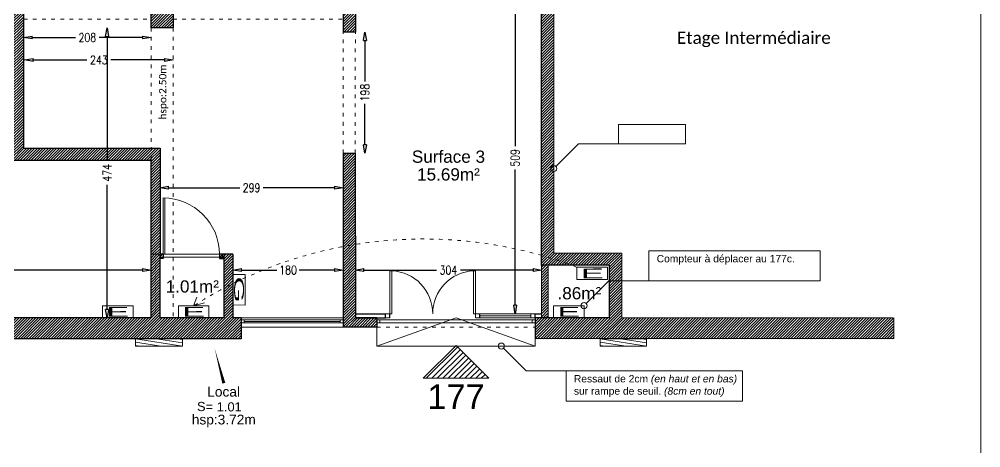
# Model space of a CAD drawing. Header units: millimetres. Extents: x -14819 to 43195, y -10328 to 20814.
# Drawn here: x 8702 to 10272, y 416 to 1117 of the extents above; entities that cross this region are included whole.
import ezdxf
from ezdxf.enums import TextEntityAlignment as Align

# ---------------------------------------------------------------- set-up
doc = ezdxf.new("R2010")
doc.units = ezdxf.units.MM
doc.header["$PDMODE"] = 3
doc.linetypes.add('ACAD_ISO03W100', pattern=[30, 12, -18])
doc.linetypes.add('Chemin', pattern=[0.5, 0.3, -0.2])
for name, color, linetype, lineweight in [('00 - Mise en Sécurité', 30, 'Continuous', 13), ('04 - Vu', 34, 'Continuous', 18), ('05 - Menuiserie', 150, 'Continuous', 5), ('41 - Côtes Intérieures', 71, 'Continuous', 9), ('50 - Signes', 12, 'Continuous', 9), ('59 - TxT', 120, 'Continuous', 0), ('_cadre100', 7, 'Continuous', 15), ('_Texte', 7, 'Continuous', 15), ('Etiq_Affectation', 7, 'Continuous', 0), ('Etiq_Num_appart', 7, 'Continuous', 0), ('Etiq_Surface', 7, 'Continuous', 0), ('Etiq_Typologie', 7, 'Continuous', 0), ('Etiquette', 7, 'Continuous', 13), ('ME_electricite', 1, 'Continuous', 13), ('Menuiserie', 250, 'Continuous', 9), ('Menuiserie_cps', 7, 'Continuous', 15), ('MG_gaz', 40, 'Continuous', 13), ('Mur_coupe', 7, 'Continuous', 25), ('Mur_projeté', 8, 'ACAD_ISO03W100', 18), ('Mur_vu', 8, 'Continuous', 18)]:
    doc.layers.add(name, color=color, linetype=linetype, lineweight=lineweight)
doc.layers.add('10 - Hachures', color=7, linetype='Continuous', lineweight=18, true_color=0x646464)
for name, color, linetype, lineweight, plot in [('_mur_fantome', 2, 'Continuous', 0, False), ('Etiq_Adresse', 7, 'Continuous', 0, False), ('Etiq_Mesure_ou_non', 7, 'Continuous', 0, False), ('Menuiserie_seuil', 8, 'Continuous', 9, False)]:
    doc.layers.add(name, color=color, linetype=linetype, lineweight=lineweight, plot=plot)
doc.styles.add('CR_Cot', font='simplex.shx', dxfattribs={"width": 0.8})
doc.styles.add('Legend', font='calibri.ttf')
doc.styles.get("Standard").update_dxf_attribs({"font": 'arial.ttf'})
doc.styles.add('Stylbloc-bdu', font='sanss___.ttf')
doc.dimstyles.get("Standard").update_dxf_attribs({"dimtxt": 14, "dimasz": 14, "dimexe": 0.18, "dimexo": 0.0625, "dimgap": 5, "dimtad": 0, "dimtoh": 1, "dimdec": 0, "dimzin": 0, "dimdsep": 46, "dimtxsty": 'CR_Cot', "dimblk": 'CLOSEDBLANK', "dimcen": 0, "dimse1": 1, "dimse2": 1, "dimadec": 0, "dimazin": 0, "dimtfac": 1, "dimtdec": 0, "dimtofl": 0, "dimtmove": 0, "dimatfit": 3, "dimfxl": 1, "dimtolj": 1, "dimtzin": 0, "dimarcsym": 0})

# ---------------------------------------------------------------- blocks, each defined once
blk = doc.blocks.new('Hg4')
blk.add_lwpolyline([(-0.5, -0.5), (0.5, -0.5), (0.5, 0.5), (-0.5, 0.5)], close=True)
at = {"style": 'Stylbloc-bdu'}
blk.add_text('G', height=0.8, dxfattribs=at).set_placement((0, 0), align=Align.MIDDLE_CENTER)
blk = doc.blocks.new('He4')
blk.add_lwpolyline([(-0.5, -0.5), (0.5, -0.5), (0.5, 0.5), (-0.5, 0.5)], close=True)
at = {"style": 'Stylbloc-bdu'}
blk.add_text('E', height=0.8, dxfattribs=at).set_placement((0, 0), align=Align.MIDDLE_CENTER)
blk = doc.blocks.new('Etiquette_Copro')
at = {"layer": 'Etiq_Adresse'}
blk.add_attdef('ADRESSE', text='', height=0.16, rotation=0.0292, dxfattribs=at).set_placement((0.047, -0.725), align=Align.CENTER)
at = {"layer": 'Etiq_Affectation'}
blk.add_attdef('AFFECTATION', text='', height=0.16, rotation=0.0292, dxfattribs=at).set_placement((0.044, -0.07), align=Align.CENTER)
at = {"layer": 'Etiq_Mesure_ou_non'}
blk.add_attdef('MESURE', text='', height=0.16, rotation=0.0292, dxfattribs=at).set_placement((0.043, 0.616), align=Align.CENTER)
at = {"layer": 'Etiq_Num_appart'}
blk.add_attdef('NUMERO_APPARTEMENT', text='', height=0.16, rotation=0.0292, dxfattribs=at).set_placement((0.047, -0.525), align=Align.CENTER)
at = {"layer": 'Etiq_Surface'}
blk.add_text('S=', height=0.15, rotation=0.0292, dxfattribs=at).set_placement((-0.391, -0.307))
blk.add_attdef('SURFACE', text='', height=0.15, rotation=0.0292, dxfattribs=at).set_placement((-0.068, -0.358), align=Align.BOTTOM_LEFT)
at = {"layer": 'Etiq_Typologie'}
blk.add_attdef('TYPOLOGIE', text='', height=0.16, rotation=0.0292, dxfattribs=at).set_placement((0.047, -0.925), align=Align.CENTER)
blk = doc.blocks.new('A$C1CFF74B6')
at = {"layer": '50 - Signes', "linetype": 'Continuous', "transparency": 33554687}
h = blk.add_hatch(dxfattribs=at)
h.set_pattern_fill('ANSI31', color=256)
h.set_pattern_definition([(45, (-8269.608, -2297.6024), (-2.245064, 2.245064), [])])
h.paths.add_polyline_path([(26.75, 26.75), (0, 0), (53.5, 0)])
at = {"layer": '50 - Signes', "linetype": 'Continuous'}
for points in [[(53.5, 0), (26.75, 26.75), (0, 0)], [(0, 0), (53.5, 0)]]:
    blk.add_lwpolyline(points, dxfattribs=at)
blk = doc.blocks.new('Hv8')
for p, q in [((-0.5, 0.398), (-0.398, 0.5)), ((-0.5, -0.051), (0.051, 0.5)), ((-0.5, -0.5), (0.5, 0.5)), ((-0.051, -0.5), (0.5, 0.051)), ((0.398, -0.5), (0.5, -0.398))]:
    blk.add_line(p, q)
blk.add_lwpolyline([(-0.5, -0.5), (0.5, -0.5), (0.5, 0.5), (-0.5, 0.5)], close=True)
blk = doc.blocks.new('Porte_Simple_Droite_92')
at = {"layer": 'Menuiserie_cps', "color": 1, "lineweight": 9}
for points in [[(0, 0), (0, 0.92)], [(0.03, 0.92), (0.03, 0), (0, 0)]]:
    blk.add_lwpolyline(points, dxfattribs=at)
at = {"layer": 'Menuiserie_cps', "lineweight": 9}
blk.add_arc((0, 0), 0.92, 0, 90, dxfattribs=at)
at = {"layer": 'Menuiserie_seuil'}
blk.add_lwpolyline([(-0.05, 0), (0.97, 0), (0.97, -0.05), (-0.05, -0.05)], close=True, dxfattribs=at)
blk = doc.blocks.new('_ClosedBlank')
at = {"color": 0, "linetype": 'ByBlock', "lineweight": -2}
for p, q in [((-1, 0.17), (0, 0)), ((-1, 0.17), (-1, -0.17)), ((0, 0), (-1, -0.17))]:
    blk.add_line(p, q, dxfattribs=at)
blk = doc.blocks.new('*D710')
at = {"layer": '41 - Côtes Intérieures', "color": 0, "lineweight": -2, "transparency": 16777216}
for p, q in [((9266, 1081.6), (9266, 1015)), ((9266, 911.6), (9266, 978.3))]:
    blk.add_line(p, q, dxfattribs=at)
at = {"layer": 'Defpoints', "color": 0, "transparency": 16777216}
for p in [(9250.7, 1095.6, -195), (9266, 1095.6), (9250.2, 897.6)]:
    blk.add_point(p, dxfattribs=at)
at = {"layer": '41 - Côtes Intérieures', "color": 0, "lineweight": -2, "transparency": 16777216, "xscale": 14, "yscale": 14, "zscale": 14}
for p, rotation in [((9266, 1095.6), 90), ((9266, 897.6), 270)]:
    blk.add_blockref('_ClosedBlank', p, dxfattribs=dict(at, rotation=rotation))
at = {"layer": '41 - Côtes Intérieures', "color": 0, "transparency": 16777216, "insert": (9266, 996.6), "char_height": 14, "attachment_point": 5, "rotation": 90, "style": 'CR_Cot'}
blk.add_mtext('\\A1;198', dxfattribs=at)
blk = doc.blocks.new('*D742')
at = {"layer": '41 - Côtes Intérieures', "color": 0, "lineweight": -2, "transparency": 16777216}
for p, q in [((7500.1, 706.8), (8180.2, 706.8)), ((8902.9, 706.8), (8222.8, 706.8))]:
    blk.add_line(p, q, dxfattribs=at)
at = {"layer": 'Defpoints', "color": 0, "transparency": 16777216}
for p in [(8916.9, 706.8), (7486.1, 642.5), (8916.9, 642.5)]:
    blk.add_point(p, dxfattribs=at)
at = {"layer": '41 - Côtes Intérieures', "color": 0, "lineweight": -2, "transparency": 16777216, "xscale": 14, "yscale": 14, "zscale": 14, "rotation": 180}
blk.add_blockref('_ClosedBlank', (7486.1, 706.8), dxfattribs=at)
at = {"layer": '41 - Côtes Intérieures', "color": 0, "lineweight": -2, "transparency": 16777216, "xscale": 14, "yscale": 14, "zscale": 14}
blk.add_blockref('_ClosedBlank', (8916.9, 706.8), dxfattribs=at)
at = {"layer": '41 - Côtes Intérieures', "color": 0, "transparency": 16777216, "insert": (8201.5, 706.8), "char_height": 14, "attachment_point": 5, "style": 'CR_Cot'}
blk.add_mtext('\\A1;1431', dxfattribs=at)
blk = doc.blocks.new('*D750')
at = {"layer": '41 - Côtes Intérieures', "color": 0, "lineweight": -2, "transparency": 16777216}
for p, q in [((8845.1, 1088.5), (8845.1, 885.2)), ((8845.1, 642.5), (8845.1, 845.8))]:
    blk.add_line(p, q, dxfattribs=at)
at = {"layer": 'Defpoints', "color": 0, "transparency": 16777216}
for p in [(8845.1, 1102.5), (8916.9, 1102.5), (8883.8, 628.5)]:
    blk.add_point(p, dxfattribs=at)
at = {"layer": '41 - Côtes Intérieures', "color": 0, "lineweight": -2, "transparency": 16777216, "xscale": 14, "yscale": 14, "zscale": 14}
for p, rotation in [((8845.1, 1102.5), 90), ((8845.1, 628.5), 270)]:
    blk.add_blockref('_ClosedBlank', p, dxfattribs=dict(at, rotation=rotation))
at = {"layer": '41 - Côtes Intérieures', "color": 0, "transparency": 16777216, "insert": (8845.1, 865.5), "char_height": 14, "attachment_point": 5, "rotation": 90, "style": 'CR_Cot'}
blk.add_mtext('\\A1;474', dxfattribs=at)
blk = doc.blocks.new('*D751')
at = {"layer": '41 - Côtes Intérieures', "color": 0, "lineweight": -2, "transparency": 16777216}
for p, q in [((9064.7, 706.8), (9122.2, 706.8)), ((9216.4, 706.8), (9158.9, 706.8))]:
    blk.add_line(p, q, dxfattribs=at)
at = {"layer": 'Defpoints', "color": 0, "transparency": 16777216}
for p in [(9050.7, 732.5, -195), (9230.4, 732.5, -195), (9230.4, 706.8)]:
    blk.add_point(p, dxfattribs=at)
at = {"layer": '41 - Côtes Intérieures', "color": 0, "lineweight": -2, "transparency": 16777216, "xscale": 14, "yscale": 14, "zscale": 14, "rotation": 180}
blk.add_blockref('_ClosedBlank', (9050.7, 706.8), dxfattribs=at)
at = {"layer": '41 - Côtes Intérieures', "color": 0, "lineweight": -2, "transparency": 16777216, "xscale": 14, "yscale": 14, "zscale": 14}
blk.add_blockref('_ClosedBlank', (9230.4, 706.8), dxfattribs=at)
at = {"layer": '41 - Côtes Intérieures', "color": 0, "transparency": 16777216, "insert": (9140.6, 706.8), "char_height": 14, "attachment_point": 5, "style": 'CR_Cot'}
blk.add_mtext('\\A1;180', dxfattribs=at)
blk = doc.blocks.new('*D752')
at = {"layer": '41 - Côtes Intérieures', "color": 0, "lineweight": -2, "transparency": 16777216}
for p, q in [((9264.4, 706.8), (9382.8, 706.8)), ((9540.5, 706.8), (9422.1, 706.8))]:
    blk.add_line(p, q, dxfattribs=at)
at = {"layer": 'Defpoints', "color": 0, "transparency": 16777216}
for p in [(9554.5, 706.8), (9250.4, 628.5), (9554.5, 628.5)]:
    blk.add_point(p, dxfattribs=at)
at = {"layer": '41 - Côtes Intérieures', "color": 0, "lineweight": -2, "transparency": 16777216, "xscale": 14, "yscale": 14, "zscale": 14, "rotation": 180}
blk.add_blockref('_ClosedBlank', (9250.4, 706.8), dxfattribs=at)
at = {"layer": '41 - Côtes Intérieures', "color": 0, "lineweight": -2, "transparency": 16777216, "xscale": 14, "yscale": 14, "zscale": 14}
blk.add_blockref('_ClosedBlank', (9554.5, 706.8), dxfattribs=at)
at = {"layer": '41 - Côtes Intérieures', "color": 0, "transparency": 16777216, "insert": (9402.4, 706.8), "char_height": 14, "attachment_point": 5, "style": 'CR_Cot'}
blk.add_mtext('\\A1;304', dxfattribs=at)
blk = doc.blocks.new('*D753')
at = {"layer": '41 - Côtes Intérieures', "color": 0, "lineweight": -2, "transparency": 16777216}
for p, q in [((9511.3, 1130.6), (9511.3, 909.2)), ((9511.3, 649.5), (9511.3, 870.9))]:
    blk.add_line(p, q, dxfattribs=at)
at = {"layer": 'Defpoints', "color": 0, "transparency": 16777216}
for p in [(9511.3, 1144.6), (9554.5, 1144.6), (9554.5, 635.5)]:
    blk.add_point(p, dxfattribs=at)
at = {"layer": '41 - Côtes Intérieures', "color": 0, "lineweight": -2, "transparency": 16777216, "xscale": 14, "yscale": 14, "zscale": 14}
for p, rotation in [((9511.3, 1144.6), 90), ((9511.3, 635.5), 270)]:
    blk.add_blockref('_ClosedBlank', p, dxfattribs=dict(at, rotation=rotation))
at = {"layer": '41 - Côtes Intérieures', "color": 0, "transparency": 16777216, "insert": (9511.3, 890), "char_height": 14, "attachment_point": 5, "rotation": 90, "style": 'CR_Cot'}
blk.add_mtext('\\A1;509', dxfattribs=at)
blk = doc.blocks.new('*D822')
at = {"layer": '41 - Côtes Intérieures', "color": 0, "lineweight": -2, "transparency": 16777216}
for p, q in [((8945.5, 841.2), (9061.8, 841.2)), ((9216.4, 841.2), (9100.1, 841.2))]:
    blk.add_line(p, q, dxfattribs=at)
at = {"layer": 'Defpoints', "color": 0, "transparency": 16777216}
for p in [(9230.4, 841.2), (8931.5, 709.9, -195), (9230.4, 709.9, -195)]:
    blk.add_point(p, dxfattribs=at)
at = {"layer": '41 - Côtes Intérieures', "color": 0, "lineweight": -2, "transparency": 16777216, "xscale": 14, "yscale": 14, "zscale": 14, "rotation": 180}
blk.add_blockref('_ClosedBlank', (8931.5, 841.2), dxfattribs=at)
at = {"layer": '41 - Côtes Intérieures', "color": 0, "lineweight": -2, "transparency": 16777216, "xscale": 14, "yscale": 14, "zscale": 14}
blk.add_blockref('_ClosedBlank', (9230.4, 841.2), dxfattribs=at)
at = {"layer": '41 - Côtes Intérieures', "color": 0, "transparency": 16777216, "insert": (9081, 841.2), "char_height": 14, "attachment_point": 5, "style": 'CR_Cot'}
blk.add_mtext('\\A1;299', dxfattribs=at)
blk = doc.blocks.new('*D872')
at = {"layer": '41 - Côtes Intérieures', "color": 0, "lineweight": -2, "transparency": 16777216}
for p, q in [((8724.4, 1049.9), (8812.3, 1049.9)), ((8938.9, 1049.9), (8851.1, 1049.9))]:
    blk.add_line(p, q, dxfattribs=at)
at = {"layer": 'Defpoints', "color": 0, "transparency": 16777216}
for p in [(8710.4, 1102.5, 27069.8), (8952.9, 1102.5), (8710.4, 1049.9)]:
    blk.add_point(p, dxfattribs=at)
at = {"layer": '41 - Côtes Intérieures', "color": 0, "lineweight": -2, "transparency": 16777216, "xscale": 14, "yscale": 14, "zscale": 14, "rotation": 180}
blk.add_blockref('_ClosedBlank', (8710.4, 1049.9), dxfattribs=at)
at = {"layer": '41 - Côtes Intérieures', "color": 0, "lineweight": -2, "transparency": 16777216, "xscale": 14, "yscale": 14, "zscale": 14}
blk.add_blockref('_ClosedBlank', (8952.9, 1049.9), dxfattribs=at)
at = {"layer": '41 - Côtes Intérieures', "color": 0, "transparency": 16777216, "insert": (8831.7, 1049.9), "char_height": 14, "attachment_point": 5, "style": 'CR_Cot'}
blk.add_mtext('\\A1;243', dxfattribs=at)
blk = doc.blocks.new('*D891')
at = {"layer": '41 - Côtes Intérieures', "color": 0, "lineweight": -2, "transparency": 16777216}
for p, q in [((8723, 1086.6), (8793.5, 1086.6)), ((8902.9, 1086.6), (8832.3, 1086.6))]:
    blk.add_line(p, q, dxfattribs=at)
at = {"layer": 'Defpoints', "color": 0, "transparency": 16777216}
for p in [(8709, 1102.5, 27069.8), (8916.9, 1102.5), (8916.9, 1086.6)]:
    blk.add_point(p, dxfattribs=at)
at = {"layer": '41 - Côtes Intérieures', "color": 0, "lineweight": -2, "transparency": 16777216, "xscale": 14, "yscale": 14, "zscale": 14, "rotation": 180}
blk.add_blockref('_ClosedBlank', (8709, 1086.6), dxfattribs=at)
at = {"layer": '41 - Côtes Intérieures', "color": 0, "lineweight": -2, "transparency": 16777216, "xscale": 14, "yscale": 14, "zscale": 14}
blk.add_blockref('_ClosedBlank', (8916.9, 1086.6), dxfattribs=at)
at = {"layer": '41 - Côtes Intérieures', "color": 0, "transparency": 16777216, "insert": (8812.9, 1086.6), "char_height": 14, "attachment_point": 5, "style": 'CR_Cot'}
blk.add_mtext('\\A1;208', dxfattribs=at)

msp = doc.modelspace()

# ---------------------------------------------------------------- hatches: boundary and pattern name
at = {"layer": '10 - Hachures', "lineweight": 18}
h = msp.add_hatch(dxfattribs=at)
h.set_pattern_fill('ANSI31', color=256)
h.paths.add_polyline_path([(6536.46, 2458.98), (6556.52, 1975.52), (6590.48, 1977.02), (6581.81, 2173.52), (7446.09, 2173.52), (7446.09, 2110.77), (7483.09, 2110.77), (7483.09, 2173.52), (7679.09, 2173.52), (7679.09, 2110.77), (7706.09, 2110.77), (7706.09, 2173.52), (8685.44, 2173.52), (8685.44, 1547.52), (8710.44, 1547.52), (8710.44, 1622.52), (8735.46, 1622.52), (8735.46, 1642.52), (8707.44, 1642.52), (8707.44, 2173.52), (8903.46, 2173.52), (8903.46, 2162.52), (8953.46, 2162.52), (8953.46, 2173.52), (9230.44, 2173.52), (9230.44, 1642.52), (8828.46, 1642.52), (8828.46, 1622.52), (9230.44, 1622.52), (9230.44, 1095.63), (9250.44, 1095.58), (9250.44, 1144.58), (9554.46, 1144.58), (9554.46, 714.58), (9665.46, 714.58), (9665.46, 628.48), (9543.96, 628.48), (9543.99, 594.66), (10129.83, 594.66), (10129.83, 628.48), (9685.46, 628.48), (9685.46, 734.58), (9574.46, 734.58), (9574.46, 1164.58), (9250.44, 1164.58), (9250.44, 2207.52), (6580.31, 2207.52), (6570.47, 2458.98)])
at = {"layer": '10 - Hachures'}
h = msp.add_hatch(dxfattribs=at)
h.set_pattern_fill('ANSI31', color=256)
h.paths.add_polyline_path([(8708.95, 1140.62), (8685.44, 1140.62), (8685.44, 885.52), (8916.95, 885.52), (8916.95, 905.62), (8708.95, 905.62)])
h.paths.add_polyline_path([(8931.59, 905.62), (8916.95, 905.62), (8916.95, 885.52), (8916.95, 732.62), (8931.59, 732.62)])
at = {"layer": '10 - Hachures', "lineweight": 18}
h = msp.add_hatch(dxfattribs=at)
h.set_pattern_fill('ANSI31', color=256)
h.paths.add_polyline_path([(8952.95, 1136.49), (8916.95, 1136.49), (8916.95, 1102.49), (8952.95, 1102.49)])
h = msp.add_hatch(dxfattribs=at)
h.set_pattern_fill('ANSI31', color=256)
h.paths.add_polyline_path([(9250.22, 897.59), (9230.44, 897.63), (9230.44, 726.52), (9230.44, 719.52), (9230.44, 613.58), (9285.63, 613.46), (9285.63, 628.48), (9250.44, 628.48)])
h = msp.add_hatch(dxfattribs=at)
h.set_pattern_fill('ANSI31', color=256)
h.paths.add_polyline_path([(9063.8, 594.52), (9063.8, 628.52), (9050.47, 628.52), (9050.67, 732.48), (9035.67, 732.48), (9035.67, 628.52), (8931.47, 628.52), (8931.47, 732.62), (8916.95, 732.62), (8916.95, 628.52), (8687.46, 628.52), (8687.46, 658.52), (8678.44, 658.52), (8678.44, 594.52)])
h = msp.add_hatch(dxfattribs=at)
h.set_pattern_fill('ANSI31', color=256)
h.set_pattern_definition([(45, (0, 10000), (-2.245064, 2.245064), [])])
h.paths.add_polyline_path([(8936.59, 732.62), (8931.47, 732.62), (8931.47, 725.62), (8936.58, 725.62)])
h.paths.add_polyline_path([(9035.67, 732.5), (9028.67, 732.51), (9028.67, 725.51), (9035.67, 725.51)])
h = msp.add_hatch(dxfattribs=at)
h.set_pattern_fill('ANSI31', color=256)
h.set_pattern_definition([(45, (-2, 10000), (-2.245064, 2.245064), [])])
h.paths.add_polyline_path([(9565.46, 714.58), (9554.46, 714.58), (9554.46, 628.48), (9565.46, 628.48)])

# ---------------------------------------------------------------- linework, layer by layer
at = {"layer": '00 - Mise en Sécurité'}
msp.add_lwpolyline([(9789.34, 944.74), (9680.14, 944.74), (9680.14, 913.06), (9789.34, 913.06)], close=True, dxfattribs=at)
at = {"layer": '00 - Mise en Sécurité', "linetype": 'Continuous'}
for points in [[(9614.85, 913.06), (9577.99, 876.2)], [(9680.14, 913.06), (9614.85, 913.06)]]:
    msp.add_lwpolyline(points, dxfattribs=at)
at = {"layer": '00 - Mise en Sécurité', "elevation": -195}
for points in [[(10009.46, 738.33), (9729.62, 738.33), (9729.62, 689), (10009.46, 689)], [(9882.25, 542.16), (9594.46, 542.16), (9594.46, 492.82), (9882.25, 492.82)]]:
    msp.add_lwpolyline(points, close=True, dxfattribs=at)
at = {"layer": '00 - Mise en Sécurité', "linetype": 'Continuous', "elevation": -195}
for points in [[(9664.33, 689), (9627.48, 652.14)], [(9729.62, 689), (9664.33, 689)], [(9529.18, 542.16), (9492.32, 579.01)], [(9594.46, 542.16), (9529.18, 542.16)]]:
    msp.add_lwpolyline(points, dxfattribs=at)
at = {"layer": '00 - Mise en Sécurité', "linetype": 'Continuous'}
for centre in [(9574.46, 872.66), (9623.94, 648.6, -195), (9488.78, 582.55, -195)]:
    msp.add_circle(centre, 5, dxfattribs=at)
at = {"layer": '04 - Vu', "lineweight": 18}
for points in [[(9285.63, 613.46), (9285.63, 582.55)], [(9543.96, 594.66), (9543.96, 582.55)]]:
    msp.add_lwpolyline(points, dxfattribs=at)
at = {"layer": '04 - Vu', "ltscale": 4, "elevation": -195, "flags": 128}
msp.add_lwpolyline([(9543.96, 582.55), (9285.63, 582.55)], dxfattribs=at)
at = {"layer": '05 - Menuiserie'}
for p, q in [((9285.63, 620.46), (9285.63, 625.46)), ((9285.63, 625.46), (9543.96, 625.46, -195)), ((9290.63, 620.46), (9285.63, 620.46)), ((9290.63, 625.46), (9290.63, 620.46)), ((9290.63, 622.96), (9290.63, 620.46)), ((9290.63, 620.46), (9538.96, 620.46, -195)), ((9538.96, 620.46, -195), (9538.96, 625.46, -195)), ((9538.96, 625.46, -195), (9538.96, 622.96, -195)), ((9543.96, 620.46, -195), (9538.96, 620.46, -195)), ((9543.96, 625.46, -195), (9543.96, 620.46, -195))]:
    msp.add_line(p, q, dxfattribs=at)
at = {"layer": '05 - Menuiserie', "linetype": 'Continuous'}
for points in [[(9310.08, 635.48), (9306.69, 635.48), (9306.69, 705.48), (9310.08, 705.48), (9310.08, 635.48)], [(9443.3, 635.48), (9446.69, 635.48), (9446.69, 705.48), (9443.3, 705.48), (9443.3, 635.48)]]:
    msp.add_lwpolyline(points, dxfattribs=at)
at = {"layer": '05 - Menuiserie'}
for points in [[(8986.45, 648.54), (8991.85, 662.57)], [(8986.45, 648.54), (9004.17, 653.05)], [(9299.69, 635.48), (9299.69, 628.48), (9306.69, 628.48), (9306.69, 635.48), (9299.69, 635.48)], [(9446.69, 635.48), (9446.69, 628.48), (9453.69, 628.48), (9453.69, 635.48), (9446.69, 635.48)], [(9453.69, 635.48), (9536.96, 635.48)], [(9453.69, 628.48), (9536.96, 628.48)]]:
    msp.add_lwpolyline(points, dxfattribs=at)
at = {"layer": '05 - Menuiserie', "elevation": -195}
for points in [[(9536.96, 631.98), (9453.69, 631.98)], [(9536.96, 635.48), (9536.96, 628.48), (9543.96, 628.48), (9543.96, 635.48), (9536.96, 635.48)], [(9068.8, 625.46), (9068.8, 620.46), (9063.8, 620.46), (9063.8, 625.46), (9230.44, 625.46), (9230.44, 620.46), (9225.44, 620.46), (9225.44, 625.46), (9225.44, 622.96), (9068.8, 622.96), (9068.8, 620.46), (9225.44, 620.46)]]:
    msp.add_lwpolyline(points, dxfattribs=at)
at = {"layer": '50 - Signes'}
for points in [[(9285.63, 582.55), (9414.79, 628.48)], [(9414.79, 628.48), (9543.96, 582.55)]]:
    msp.add_lwpolyline(points, dxfattribs=at)
at = {"layer": '50 - Signes', "color": 64, "linetype": 'Continuous'}
for centre, start, end in [((9306.93, 635.79), 359.746, 87.41131), ((9446.45, 635.79), 92.58869, 180.254)]:
    msp.add_arc(centre, 69.76, start, end, dxfattribs=at)
at = {"layer": '_cadre100', "flags": 128}
msp.add_lwpolyline([(6071.5, 5.76), (10271.5, 5.76), (10271.5, 2975.76), (6071.5, 2975.76)], close=True, dxfattribs=at)
at = {"layer": '_mur_fantome', "flags": 128}
for points in [[(9574.46, 734.58), (9574.46, 1164.58), (9250.44, 1164.58), (9250.44, 2173.52)], [(9685.46, 734.58), (9574.46, 734.58)], [(9685.46, 628.48), (9685.46, 734.58)]]:
    msp.add_lwpolyline(points, dxfattribs=at)
at = {"layer": '_mur_fantome', "color": 2, "flags": 128}
for points in [[(9685.46, 628.48), (10127.83, 628.48)], [(10129.83, 628.48), (10129.83, 595.21)]]:
    msp.add_lwpolyline(points, dxfattribs=at)
at = {"layer": 'Etiquette', "flags": 128}
msp.add_lwpolyline([(9035.68, 521.92, 5, 0, 0), (9020.82, 578.52, 0, 0, 0)], format="xyseb", dxfattribs=at)
at = {"layer": 'Mur_coupe', "flags": 128}
for points, elevation in [([(9230.44, 1622.52), (9230.44, 1095.63)], -195), ([(8916.95, 885.52), (8685.44, 885.52), (8685.44, 1140.62)], 27069.8), ([(8708.95, 905.62), (8708.95, 1140.62)], 27069.8), ([(9250.44, 1095.58), (9230.44, 1095.63)], -195), ([(8708.95, 905.62), (8931.59, 905.62)], 26874.8), ([(8931.59, 905.62), (8931.59, 732.62)], 26874.8), ([(9230.44, 897.63), (9230.44, 726.52)], -195), ([(9250.22, 897.59), (9250.44, 628.48)], -195), ([(8916.95, 732.62), (8916.95, 885.52)], 27069.8), ([(8931.47, 732.62), (8931.47, 732.62)], -195), ([(8931.47, 732.62), (8931.47, 628.52)], -195), ([(8936.59, 732.62), (8931.47, 732.62)], -195), ([(8936.58, 725.62), (8931.47, 725.62)], -195), ([(8936.59, 732.62), (8936.58, 725.62)], -195), ([(9050.67, 732.48), (9028.67, 732.51)], -195), ([(9035.67, 725.51), (9028.67, 725.51)], -195), ([(9050.67, 732.48), (9050.47, 628.52)], -195), ([(9230.44, 726.52), (9230.44, 613.58)], -195), ([(9063.8, 628.52), (9063.8, 594.52)], -195), ([(9285.63, 628.48), (9285.63, 613.46)], -195), ([(9543.96, 628.48), (9543.96, 594.66)], -195)]:
    msp.add_lwpolyline(points, dxfattribs=dict(at, elevation=elevation))
msp.add_lwpolyline([(8916.95, 1136.49), (8952.95, 1136.49), (8952.95, 1102.49), (8916.95, 1102.49)], close=True, dxfattribs=at)
for points in [[(9554.46, 714.58), (9554.46, 1144.58), (9250.44, 1144.58), (9250.44, 1095.58)], [(9230.44, 897.63), (9250.22, 897.59)], [(8916.95, 628.52), (8916.95, 732.62)], [(9028.67, 732.51), (9028.67, 725.51)], [(9028.67, 725.51), (9035.67, 725.51)], [(9035.67, 732.5), (9035.67, 628.52)], [(9665.46, 714.58), (9554.46, 714.58)], [(9665.46, 628.48), (9665.46, 714.58)], [(8916.95, 628.52), (8687.46, 628.52)], [(9035.67, 628.52), (8931.47, 628.52)], [(9063.8, 628.52), (9050.47, 628.52)], [(9285.63, 628.48), (9250.44, 628.48)], [(9665.46, 628.48), (9543.96, 628.48)], [(9285.63, 613.46), (9230.44, 613.58)], [(9063.8, 594.52), (8678.44, 594.52)], [(10129.83, 595.21), (9543.96, 594.66)]]:
    msp.add_lwpolyline(points, dxfattribs=at)
at = {"layer": 'Mur_coupe', "lineweight": 18, "elevation": -195}
msp.add_lwpolyline([(8931.47, 732.62), (8916.95, 732.62)], dxfattribs=at)
at = {"layer": 'Mur_coupe', "lineweight": 18}
for points in [[(9554.46, 714.58), (9554.46, 628.48)], [(9565.46, 714.58), (9565.46, 628.48)]]:
    msp.add_lwpolyline(points, dxfattribs=at)
at = {"layer": 'Mur_coupe'}
for points in [[(9250.42, 635.48), (9299.69, 635.48)], [(9250.42, 628.48), (9299.69, 628.48)], [(9299.69, 628.48), (9299.69, 635.48)], [(9306.69, 628.48), (9306.69, 635.48)], [(9453.69, 628.48), (9453.69, 635.48)], [(9543.96, 635.48), (9554.46, 635.48)]]:
    msp.add_lwpolyline(points, dxfattribs=at)
at = {"layer": 'Mur_coupe', "elevation": -195}
msp.add_lwpolyline([(9543.96, 628.48), (9543.96, 635.48)], dxfattribs=at)
at = {"layer": 'Mur_projeté', "ltscale": 0.5, "flags": 128}
for points in [[(8708.95, 1116.49), (8917.95, 1116.49)], [(8952.91, 1116.49), (9230.44, 1116.49)], [(8916.95, 1102.49), (8916.95, 732.62)], [(8952.95, 1102.49), (8952.95, 628.52)], [(9230.44, 897.63), (9230.44, 1095.63)], [(9250.22, 897.59), (9250.44, 1095.58)], [(9285.63, 628.48), (9299.69, 628.48)], [(9453.69, 628.48), (9543.96, 628.48)], [(9285.6, 613.46), (9543.93, 613.46)]]:
    msp.add_lwpolyline(points, dxfattribs=at)
at = {"layer": 'Mur_projeté', "ltscale": 0.5}
msp.add_arc((9361.85, 56.8, -195), 700.78, 69.0628, 122.39102, dxfattribs=at)
at = {"layer": 'Mur_vu', "flags": 128}
msp.add_lwpolyline([(9063.8, 628.52), (9230.44, 628.52)], dxfattribs=at)
at = {"layer": 'Mur_vu', "elevation": -195, "flags": 128}
msp.add_lwpolyline([(9063.8, 613.46), (9230.44, 613.46)], dxfattribs=at)

# ---------------------------------------------------------------- block references
at = {"layer": '10 - Hachures', "lineweight": 18, "zscale": 100}
for p, xscale, yscale, rotation in [((8929.63, 588.46, -195), 76.74587720231544, -12, 179.9056079077145), ((9687.97, 588.6, -195), 75.86114750005065, -11.99999999999999, 180.070532001948)]:
    msp.add_blockref('Hv8', p, dxfattribs=dict(at, xscale=xscale, yscale=yscale, rotation=rotation))
at = {"layer": '50 - Signes', "linetype": 'Continuous', "xscale": 2, "yscale": 2, "zscale": 2}
msp.add_blockref('A$C1CFF74B6', (9361.29, 529.96), dxfattribs=at)
at = {"layer": 'Etiquette'}
ref = msp.add_blockref('Etiquette_Copro', (9031.01, 507.12), dxfattribs=dict(at, xscale=100, yscale=100, zscale=100))
ref.add_attrib('AFFECTATION', 'Local', dxfattribs={"layer": 'Etiq_Affectation', "height": 16, "rotation": 0.02922}).set_placement((9035.38, 500.08), align=Align.CENTER)
ref.add_attrib('SURFACE', '1.01', dxfattribs={"layer": 'Etiq_Surface', "height": 15, "rotation": 0.02922}).set_placement((9024.18, 471.33), align=Align.BOTTOM_LEFT)
ref.add_attrib('NUMERO_APPARTEMENT', 'hsp:3.72m', dxfattribs={"layer": 'Etiq_Num_appart', "height": 16, "rotation": 0.02922}).set_placement((9035.67, 454.61), align=Align.CENTER)
at = {"layer": 'ME_electricite', "yscale": 20}
for p, xscale, zscale, rotation in [((9637.28, 701.33, -195), 49.99999999999997, 49.99999999999997, 0.05458034609421041), ((8862.45, 638.54, -195), 49.99999999999996, 49.99999999999996, 0.05458034609421041), ((8986.46, 638.54), 49.99999999999997, 49.99999999999997, 0.05458034609421038), ((9598.95, 638.58, -195), 49.99999999999997, 49.99999999999997, 0.05458034609421041)]:
    msp.add_blockref('He4', p, dxfattribs=dict(at, xscale=xscale, zscale=zscale, rotation=rotation))
at = {"layer": 'Menuiserie', "xscale": 100, "yscale": 100, "zscale": 100}
msp.add_blockref('Porte_Simple_Droite_92', (8936.59, 732.62, -195), dxfattribs=at)
at = {"layer": 'MG_gaz', "xscale": 49.99999999999994, "yscale": 20, "zscale": 49.99999999999994, "rotation": 269.8915607983079}
msp.add_blockref('Hg4', (9060.56, 674.72, -195), dxfattribs=at)

# ---------------------------------------------------------------- texts
at = {"layer": '00 - Mise en Sécurité', "lineweight": 18, "char_height": 12, "attachment_point": 1}
for s, width, insert in [('Compteur à déplacer au 177c.', 260.0807, (9742.4, 731.44, -211.7)), ('\\pxql;Ressaut de 2cm {\\fArial|b0|i1|c0|p34;(en haut et en bas)} sur rampe de seuil. {\\fArial|b0|i1|c0|p34;(8cm en tout)}', 277.0449, (9607.24, 535.26, -211.7))]:
    msp.add_mtext_dynamic_manual_height_columns(s, width=width, gutter_width=62.94, heights=[0], dxfattribs=dict(at, insert=insert))
at = {"layer": '50 - Signes', "linetype": 'Continuous', "insert": (9414.79, 500.07), "char_height": 40, "attachment_point": 5}
msp.add_mtext_dynamic_manual_height_columns('177', width=111.6464, gutter_width=12.5, heights=[0], dxfattribs=at)
at = {"layer": '59 - TxT', "linetype": 'Continuous'}
for s, p in [('Surface 3', (9402.45, 882.02)), ('15.69m²', (9402.45, 853.02)), ('1.01m²', (8984.28, 669.99)), ('.86m²', (9616.17, 658.95, 195))]:
    msp.add_text(s, height=20, dxfattribs=at).set_placement(p, align=Align.CENTER)
at = {"layer": '_Texte', "color": 147, "linetype": 'Chemin', "ltscale": 0.1, "style": 'Legend'}
msp.add_text('Etage Intermédiaire', height=20, rotation=0, dxfattribs=at).set_placement((9775.31, 1076.24))
at = {"layer": '_Texte', "linetype": 'Chemin', "ltscale": 0.1, "style": 'Legend'}
msp.add_text('hspo:2.50m', height=12, rotation=90, dxfattribs=at).set_placement((8941.9, 952.54))

# ---------------------------------------------------------------- dimensions: what is measured, and where the dimension line sits
at = {"layer": '41 - Côtes Intérieures'}
for base, p1, p2, picture, middle in [((9511.26, 1144.58), (9554.46, 635.48), (9554.46, 1144.58), '*D753', (9511.26, 890.03)), ((8845.13, 1102.49), (8883.82, 628.52), (8916.95, 1102.49), '*D750', (8845.13, 865.5))]:
    dim = msp.add_linear_dim(base=base, p1=p1, p2=p2, angle=90, dimstyle='Standard', dxfattribs=at)
    dim.commit()
    dim.dimension.update_dxf_attribs({"geometry": picture, "text_midpoint": middle})
for base, p1, p2, picture, middle in [((8916.95, 1086.61), (8708.95, 1102.49, 27069.8), (8916.95, 1102.49), '*D891', (8812.95, 1086.61)), ((8710.44, 1049.92), (8952.95, 1102.49), (8710.44, 1102.49, 27069.8), '*D872', (8831.69, 1049.92)), ((9230.44, 706.82), (9050.67, 732.48, -195), (9230.44, 732.48, -195), '*D751', (9140.55, 706.82)), ((8916.95, 706.82), (7486.09, 642.52), (8916.95, 642.52), '*D742', (8201.52, 706.82)), ((9554.46, 706.82), (9250.44, 628.48), (9554.46, 628.48), '*D752', (9402.45, 706.82))]:
    dim = msp.add_linear_dim(base=base, p1=p1, p2=p2, dimstyle='Standard', dxfattribs=at)
    dim.commit()
    dim.dimension.update_dxf_attribs({"geometry": picture, "text_midpoint": middle})
for base, p1, p2, angle, picture, middle, dimtype in [((9266.03, 1095.58), (9250.22, 897.59), (9250.69, 1095.58, -195), 90, '*D710', (9266.03, 996.63), 160), ((9230.44, 841.25), (8931.47, 709.85, -195), (9230.44, 709.85, -195), 0, '*D822', (9080.95, 841.25), 161)]:
    dim = msp.add_linear_dim(base=base, p1=p1, p2=p2, angle=angle, dimstyle='Standard', dxfattribs=at)
    dim.commit()
    dim.dimension.update_dxf_attribs({"geometry": picture, "text_midpoint": middle, "dimtype": dimtype})

doc.saveas('drawing.dxf')
